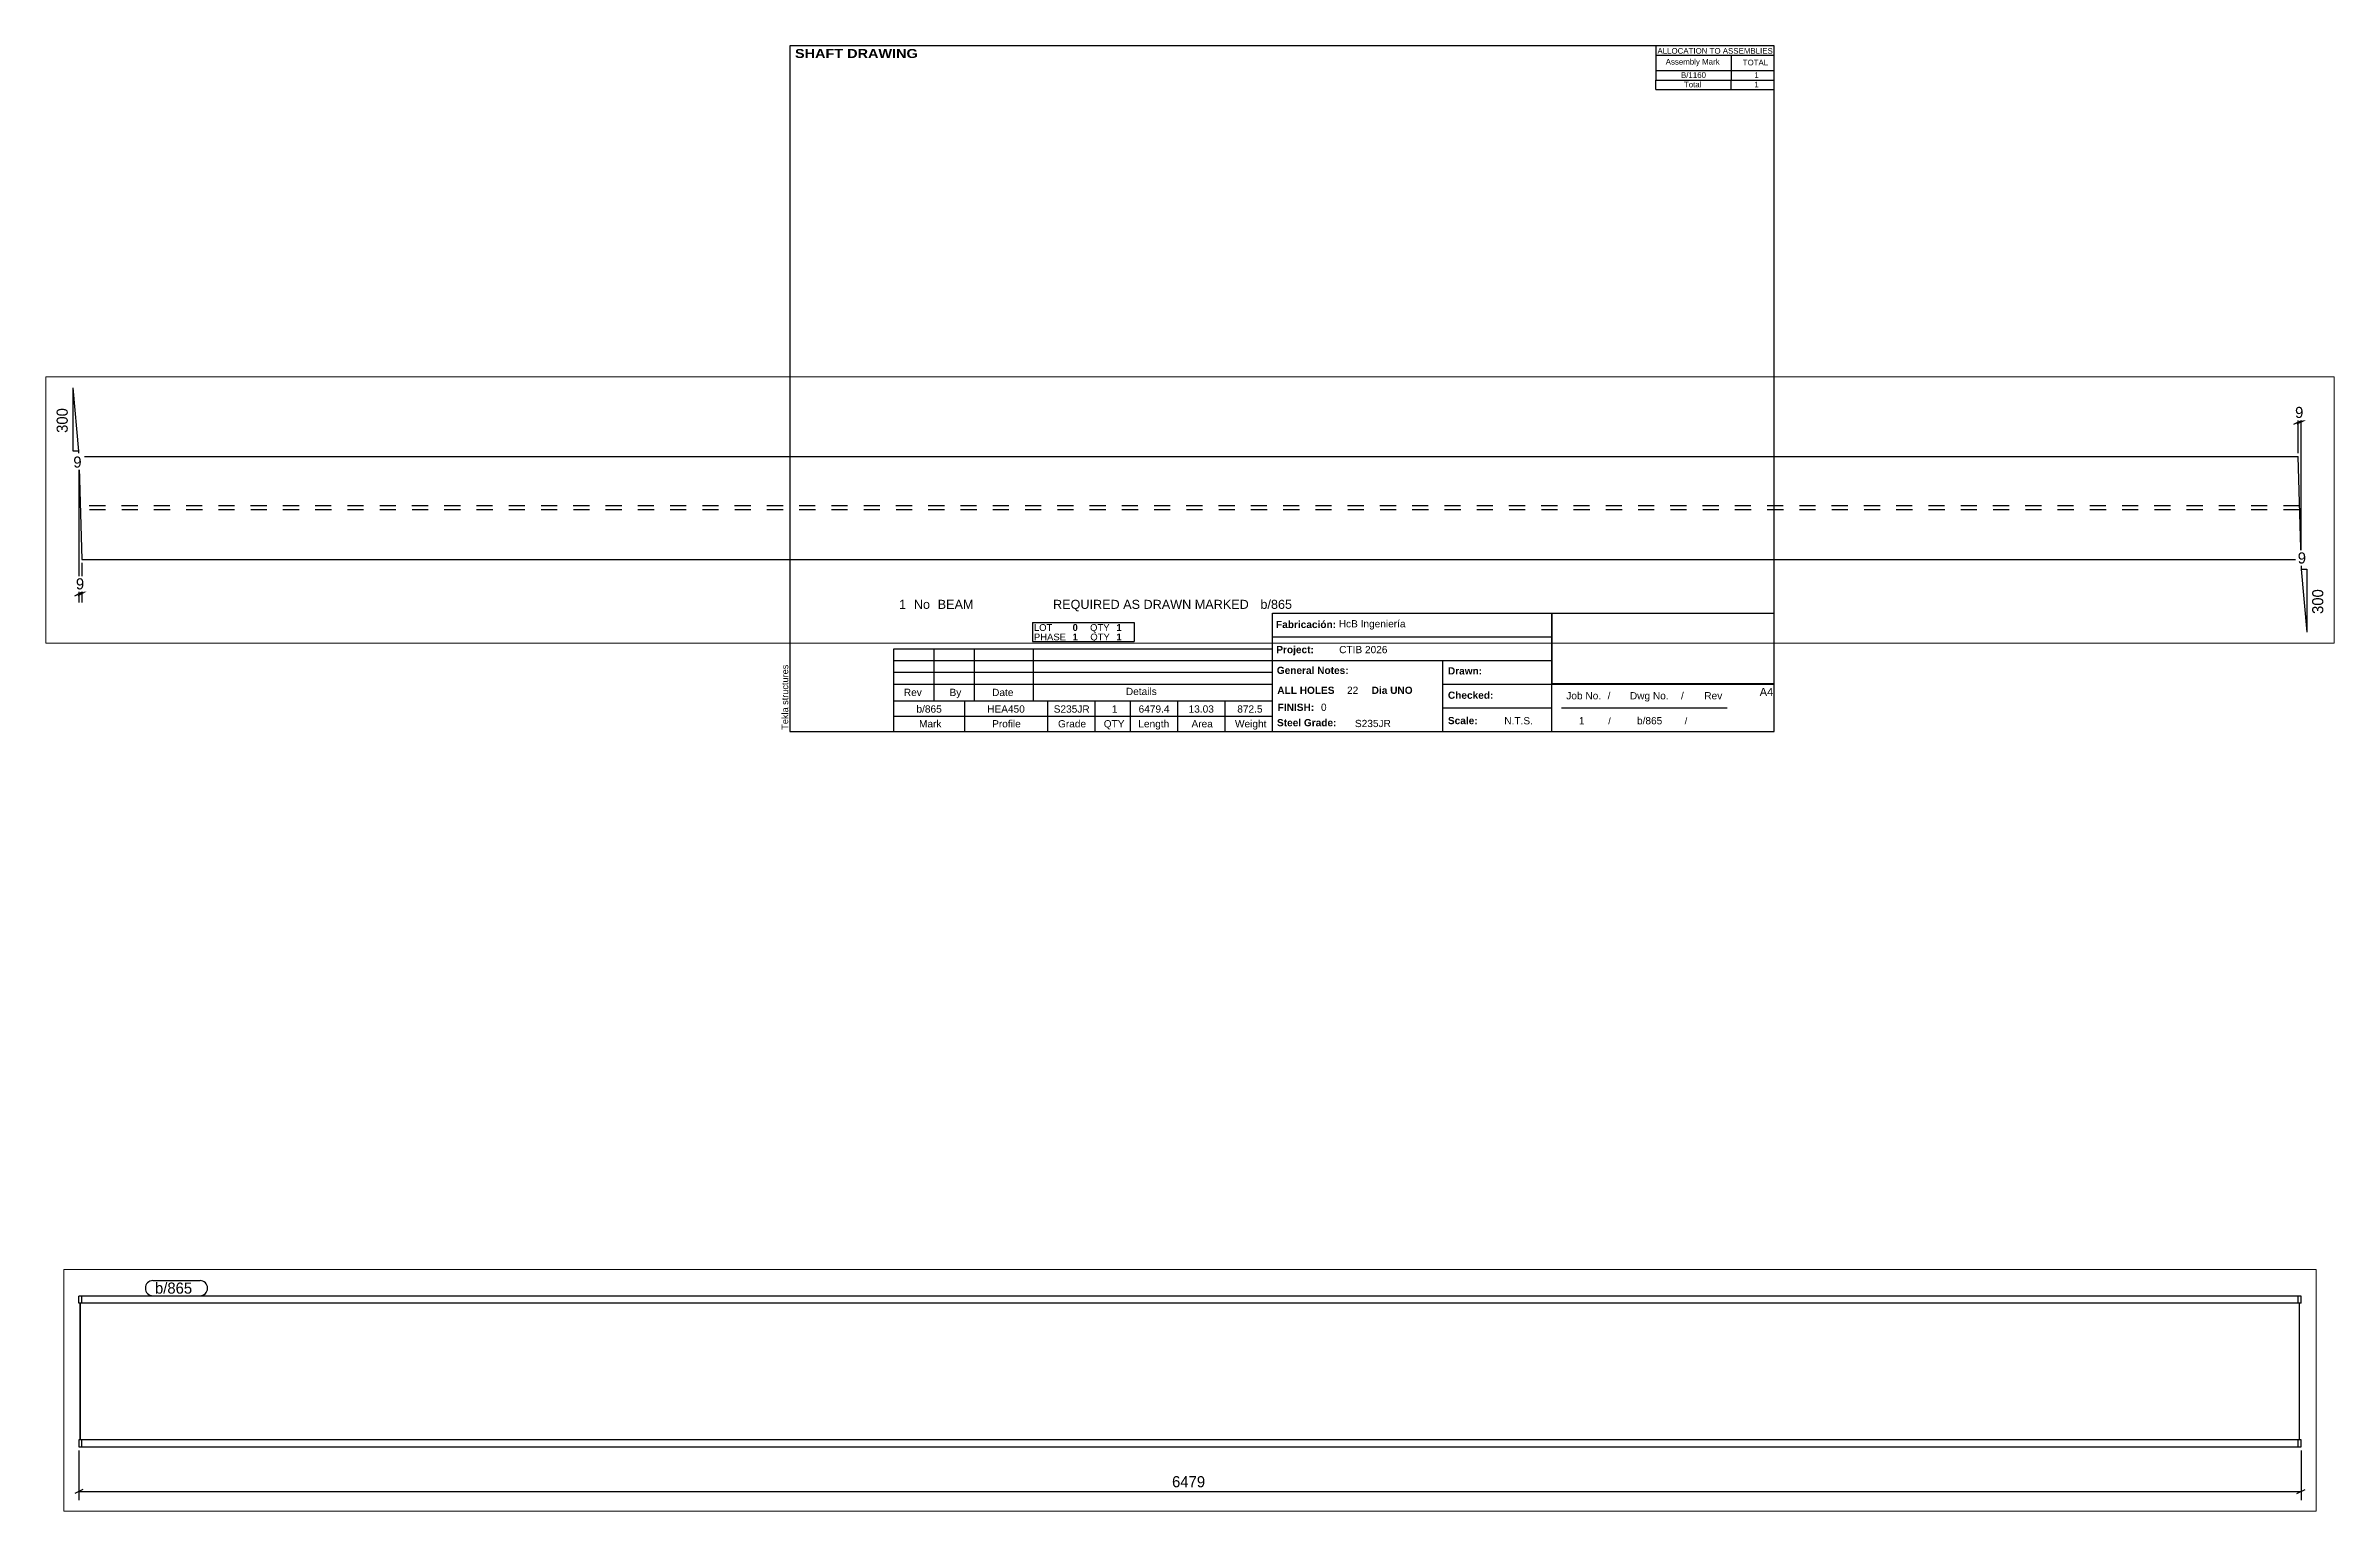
# Paper-space layout 'Layout1' of a CAD drawing. Header units: millimetres. Extents: x -212 to 455, y -222 to 205.
# The model-space entities are those that its viewports show. They can reach past a viewport. Long polylines and large blocks are cut down to what shows.
import ezdxf

# ---------------------------------------------------------------- set-up
doc = ezdxf.new("R2010")
doc.units = ezdxf.units.MM
doc.linetypes.add('DXK_LINE_DOT4', pattern=[0.9408, 0.4704, -0.4704])
doc.layers.add('Viewport layer', color=7, linetype='Continuous', plot=False)
doc.styles.add('Arial', font='ARIAL.TTF', dxfattribs={"height": 0.2})
doc.styles.add('Arial Black', font='ARIBLK.TTF', dxfattribs={"height": 0.2})
doc.styles.add('Arial Bold', font='ARIALBD.TTF', dxfattribs={"height": 0.2})
doc.styles.add('Comic Sans MS', font='COMIC.TTF', dxfattribs={"height": 0.2})

msp = doc.modelspace()

# ---------------------------------------------------------------- linework, layer by layer
at = {"color": 8, "linetype": 'Continuous'}
for p, q in [((80, 560), (80, 744.3)), ((96, 560), (80, 744.3)), ((6567.2, 554.3), (6567.2, 672.7)), ((6575.9, 254.3), (6575.9, 672.7)), ((6555.2, 638.3), (6579.2, 650.3)), ((6587.9, 650.3), (6563.9, 638.3)), ((6567.2, 644.3), (6575.9, 644.3)), ((96, 560), (80, 560)), ((96.2, 554.3), (96, 560)), ((96.5, 534.3), (96.5, 118.7)), ((105.1, 234.3), (105.1, 118.7)), ((6576.2, 234.3), (6576.7, 216.2)), ((6576.7, 216.2), (6592.7, 32)), ((6576.7, 216.2), (6592.7, 216.2)), ((6592.7, 216.2), (6592.7, 32)), ((84.5, 138.3), (108.5, 150.3)), ((117.1, 150.3), (93.1, 138.3)), ((96.5, 144.3), (105.1, 144.3)), ((11716.7, 177.6), (11716.7, 32)), ((18196.1, 177.6), (18196.1, 32)), ((11728.7, 63.6), (11704.7, 51.6)), ((11716.7, 57.6), (18196.1, 57.6)), ((18184.1, 51.6), (18208.1, 63.6))]:
    msp.add_line(p, q, dxfattribs=at)
at = {"color": 7, "linetype": 'Continuous'}
for p, q in [((11716.7, 606.6), (11716.7, 627.6)), ((18196.1, 627.6), (11716.7, 627.6)), ((11720.9, 606.6), (11716.7, 606.6)), ((11720.9, 208.6), (11720.9, 606.6)), ((11721.2, 208.6), (11721.2, 606.6)), ((18196.1, 606.6), (11721.2, 606.6)), ((11725.4, 606.6), (11725.4, 627.6)), ((18192, 208.6), (18192, 606.6)), ((18196.1, 606.6), (18196.1, 627.6)), ((96.5, 544.3), (105.1, 244.3)), ((96.5, 544.3), (6567.2, 544.3)), ((6575.9, 244.3), (6567.2, 544.3)), ((105.1, 244.3), (6575.9, 244.3)), ((11716.7, 208.6), (11716.7, 187.6)), ((11720.9, 208.6), (11716.7, 208.6)), ((18196.1, 208.6), (11721.2, 208.6)), ((11725.4, 187.6), (11725.4, 208.6)), ((18196.1, 187.6), (18196.1, 208.6)), ((11716.7, 187.6), (18196.1, 187.6))]:
    msp.add_line(p, q, dxfattribs=at)
at = {"color": 7, "linetype": 'DXK_LINE_DOT4'}
for p, q in [((11721.2, 606.6), (11720.9, 606.6)), ((18187.5, 606.6), (18187.5, 627.6)), ((18191.6, 208.6), (18191.6, 606.6)), ((6571.4, 400), (100.6, 400)), ((6571.7, 388.5), (101, 388.5)), ((11721.2, 208.6), (11720.9, 208.6)), ((18187.5, 187.6), (18187.5, 208.6))]:
    msp.add_line(p, q, dxfattribs=at)

# ---------------------------------------------------------------- next in the draw order: wipeouts: each hides what was drawn before it
at = {"color": 0}
for points in [[(70.4, 697.6), (25.6, 697.6), (25.6, 606.6), (70.4, 606.6)], [(6591, 650.3), (6591, 695.1), (6552.1, 695.1), (6552.1, 650.3)], [(12064.1, 634.6), (12064.1, 666.6), (11938.7, 666.6), (11938.7, 634.6)], [(112.8, 505.6), (112.8, 550.4), (73.9, 550.4), (73.9, 505.6)], [(6598.8, 225.8), (6598.8, 270.6), (6559.9, 270.6), (6559.9, 225.8)], [(120.2, 150.3), (120.2, 195.1), (81.4, 195.1), (81.4, 150.3)], [(6647.1, 169.6), (6602.3, 169.6), (6602.3, 78.6), (6647.1, 78.6)], [(15015, 63.6), (15015, 108.4), (14897.9, 108.4), (14897.9, 63.6)]]:
    msp.add_wipeout(points, dxfattribs=at)

# ---------------------------------------------------------------- next in the draw order: texts
at = {"color": 3, "style": 'Comic Sans MS'}
for p in [(64, 613.1), (6640.7, 85)]:
    msp.add_text('300', height=32.38, rotation=90.00021, dxfattribs=at).set_placement(p)
for s, height, p in [('9', 32.4, (6558.5, 656.7)), ('9', 32.4, (80.3, 512)), ('9', 32.4, (6566.3, 232.2)), ('9', 32.4, (87.8, 156.7)), ('6479', 32.38, (14904.3, 70))]:
    msp.add_text(s, height=height, dxfattribs=at).set_placement(p)

# ---------------------------------------------------------------- next in the draw order: wipeouts: each hides what was drawn before it
at = {"color": 0}
msp.add_wipeout([(12064.1, 634.6), (12064.1, 666.6), (11938.7, 666.6), (11938.7, 634.6)], dxfattribs=at)

# ---------------------------------------------------------------- next in the draw order: linework, layer by layer
at = {"color": 7, "linetype": 'Continuous'}
for p, q in [((11932.7, 672.6), (12070.1, 672.6)), ((11932.7, 628.6), (12070.1, 628.6))]:
    msp.add_line(p, q, dxfattribs=at)
for centre, start, end in [((11932.7, 650.6), 90, 270), ((12070.1, 650.6), 270, 90)]:
    msp.add_arc(centre, 22, start, end, dxfattribs=at)

# ---------------------------------------------------------------- next in the draw order: texts
at = {"color": 3, "style": 'Comic Sans MS'}
msp.add_text('b/865', height=32.38, dxfattribs=at).set_placement((11938.7, 634.6))

psp = doc.layouts.get("Layout1")

# ---------------------------------------------------------------- linework, layer by layer
at = {"color": 5, "linetype": 'Continuous'}
for p, q in [((292, 205), (5, 205)), ((5, 205), (5, 5)), ((292, 5), (292, 205)), ((5, 5), (292, 5))]:
    psp.add_line(p, q, dxfattribs=at)
at = {"color": 7, "linetype": 'Continuous'}
for p, q in [((257.51, 205), (257.51, 197.75)), ((257.57, 202.24), (292, 202.24)), ((279.49, 202.24), (279.49, 197.75)), ((257.51, 197.75), (257.51, 195)), ((257.51, 192.23), (257.51, 194.99)), ((257.54, 194.99), (292, 194.99)), ((257.57, 197.75), (292, 197.75)), ((279.49, 197.75), (279.49, 195)), ((279.49, 192.23), (279.49, 194.99)), ((257.51, 192.23), (292, 192.23)), ((75.68, 36.74), (105.35, 36.74)), ((75.68, 36.74), (75.68, 33.98)), ((75.68, 33.98), (75.68, 31.22)), ((105.35, 36.74), (105.35, 33.98)), ((105.35, 33.98), (105.35, 31.22)), ((145.72, 5), (145.72, 39.5)), ((145.75, 39.5), (292, 39.5)), ((227.14, 5), (227.14, 39.5)), ((35.31, 13.97), (35.31, 29.15)), ((35.31, 29.15), (145.71, 29.15)), ((47.04, 13.97), (47.04, 29.15)), ((58.77, 13.97), (58.77, 29.15)), ((75.68, 31.22), (105.35, 31.22)), ((76.02, 13.97), (76.02, 29.15)), ((145.71, 13.97), (145.71, 29.15)), ((145.72, 32.6), (227.14, 32.6)), ((35.31, 25.7), (145.71, 25.7)), ((35.31, 22.25), (145.71, 22.25)), ((145.72, 25.7), (227.14, 25.7)), ((195.4, 5), (195.4, 25.7)), ((35.31, 18.8), (145.71, 18.8)), ((35.31, 13.96), (145.71, 13.97)), ((35.31, 9.49), (35.31, 13.96)), ((56.01, 9.49), (56.01, 13.97)), ((80.16, 9.49), (80.16, 13.97)), ((93.96, 9.49), (93.96, 13.97)), ((104.31, 9.49), (104.31, 13.97)), ((118.11, 9.49), (118.11, 13.97)), ((131.91, 9.49), (131.91, 13.97)), ((195.4, 18.8), (292, 18.8)), ((35.31, 9.48), (145.72, 9.49)), ((35.31, 5), (35.31, 9.48)), ((56.01, 5), (56.01, 9.48)), ((80.16, 5), (80.16, 9.48)), ((93.96, 5), (93.96, 9.48)), ((104.31, 5), (104.31, 9.48)), ((118.11, 5), (118.11, 9.48)), ((131.91, 5), (131.91, 9.48)), ((195.4, 11.9), (227.14, 11.9)), ((229.99, 11.92), (278.29, 11.92))]:
    psp.add_line(p, q, dxfattribs=at)
at = {"color": 2, "linetype": 'Continuous'}
for p, q in [((227.28, 39.46), (291.86, 39.46)), ((227.29, 19.02), (227.29, 39.46)), ((291.96, 19.03), (291.96, 39.47)), ((227.28, 19.03), (291.86, 19.03))]:
    psp.add_line(p, q, dxfattribs=at)

# ---------------------------------------------------------------- texts
at = {"color": 7}
for s, height, style, p in [(' SHAFT DRAWING', 2.6342, 'Arial Black', (5.3, 201.42)), ('ALLOCATION TO ASSEMBLIES', 1.6475, 'Arial', (257.95, 202.68)), ('Assembly Mark', 1.6475, 'Arial', (260.35, 199.52)), ('TOTAL', 1.648, 'Arial', (282.81, 199.28)), ('1', 2.64, 'Arial', (36.8, 40.76)), ('No', 2.636, 'Arial', (41.13, 40.76)), ('BEAM', 2.636, 'Arial', (48.08, 40.76)), ('REQUIRED AS DRAWN MARKED', 2.636, 'Arial', (81.71, 40.76)), ('b/865', 2.636, 'Arial', (142.18, 40.76)), ('b/865', 2.109, 'Arial', (41.89, 10.5)), ('HEA450', 2.109, 'Arial', (62.51, 10.5)), ('S235JR', 2.109, 'Arial', (81.91, 10.5)), ('1', 2.11, 'Arial', (98.86, 10.5)), ('6479.4', 2.109, 'Arial', (106.66, 10.5)), ('13.03', 2.109, 'Arial', (121.24, 10.5)), ('872.5', 2.109, 'Arial', (135.43, 10.5)), ('FINISH:', 2.107, 'Arial Bold', (147.22, 11)), ('0', 2.11, 'Arial', (159.84, 11))]:
    psp.add_text(s, height=height, dxfattribs=dict(at, style=style)).set_placement(p)
at = {"color": 7, "linetype": 'Continuous'}
for s, height, style, p in [('B/1160', 1.648, 'Arial', (264.81, 195.63)), ('Total', 1.648, 'Arial', (265.67, 192.88)), ('1', 1.65, 'Arial', (286.21, 192.88)), ('1', 1.65, 'Arial', (286.23, 195.63)), ('LOT', 1.977, 'Arial', (76.13, 34.33)), ('PHASE', 1.977, 'Arial', (76.13, 31.57)), ('0', 1.98, 'Arial Bold', (87.41, 34.33)), ('1', 1.98, 'Arial Bold', (87.41, 31.57)), ('QTY', 1.977, 'Arial', (92.51, 34.33)), ('QTY', 1.977, 'Arial', (92.58, 31.57)), ('1', 1.98, 'Arial Bold', (100.18, 34.33)), ('1', 1.98, 'Arial Bold', (100.18, 31.57)), ('Fabricación:', 2.1074, 'Arial Bold', (146.73, 35.16)), ('HcB Ingeniería', 2.1088, 'Arial', (165.02, 35.36)), ('Project:', 2.107, 'Arial Bold', (146.81, 27.83)), ('CTIB 2026', 2.109, 'Arial', (165.14, 27.83)), ('General Notes:', 2.1074, 'Arial Bold', (146.96, 21.78)), ('Drawn:', 2.107, 'Arial Bold', (196.85, 21.62)), ('Rev', 2.109, 'Arial', (38.21, 15.35)), ('By', 2.109, 'Arial', (51.53, 15.35)), ('Date', 2.109, 'Arial', (63.94, 15.35)), ('Details', 2.109, 'Arial', (102.96, 15.63)), ('ALL HOLES', 2.107, 'Arial Bold', (147.1, 15.96)), ('22', 2.109, 'Arial', (167.43, 15.96)), ('Dia UNO', 2.107, 'Arial Bold', (174.62, 15.96)), ('Checked:', 2.107, 'Arial Bold', (196.85, 14.53)), ('Job No.', 2.109, 'Arial', (231.37, 14.37)), ('/', 2.11, 'Arial', (243.42, 14.37)), ('Dwg No.', 2.109, 'Arial', (249.91, 14.37)), ('/', 2.11, 'Arial', (264.81, 14.37)), ('Rev', 2.109, 'Arial', (271.61, 14.37)), ('A4', 2.307, 'Arial', (287.76, 15.38)), ('Mark', 2.109, 'Arial', (42.64, 6.19)), ('Profile', 2.109, 'Arial', (63.95, 6.19)), ('Grade', 2.109, 'Arial', (83.16, 6.19)), ('QTY', 2.109, 'Arial', (96.49, 6.19)), ('Length', 2.109, 'Arial', (106.58, 6.19)), ('Area', 2.109, 'Arial', (122.09, 6.19)), ('Weight', 2.109, 'Arial', (134.77, 6.19)), ('Steel Grade:', 2.1074, 'Arial Bold', (147.01, 6.52)), ('S235JR', 2.109, 'Arial', (169.74, 6.28)), ('Scale:', 2.107, 'Arial Bold', (196.85, 7.13)), ('N.T.S.', 2.109, 'Arial', (213.29, 7.08)), ('1', 2.11, 'Arial', (235.04, 7.08)), ('/', 1.98, 'Arial', (243.58, 7.08)), ('b/865', 2.109, 'Arial', (251.98, 7.08)), ('/', 1.98, 'Arial', (265.88, 7.08))]:
    psp.add_text(s, height=height, dxfattribs=dict(at, style=style)).set_placement(p)
at = {"color": 174, "linetype": 'Continuous', "style": 'Arial'}
psp.add_text('Tekla structures', height=1.9102, rotation=90, dxfattribs=at).set_placement((4.5, 5.5))

# ---------------------------------------------------------------- viewports
at = {"layer": 'Viewport layer', "view_target_point": (3336.35, 388.13)}
psp.add_viewport(center=(121.65, 69.58), size=(667.27, 77.6265), view_center_point=(0, 0), view_height=776.2651, dxfattribs=at)
at = {"layer": 'Viewport layer', "view_target_point": (14956.43, 352.3)}
psp.add_viewport(center=(121.63, -187.2), size=(656.74, 70.46), view_center_point=(0, 0), view_height=704.6, status=3, dxfattribs=at)

doc.saveas('drawing.dxf')
